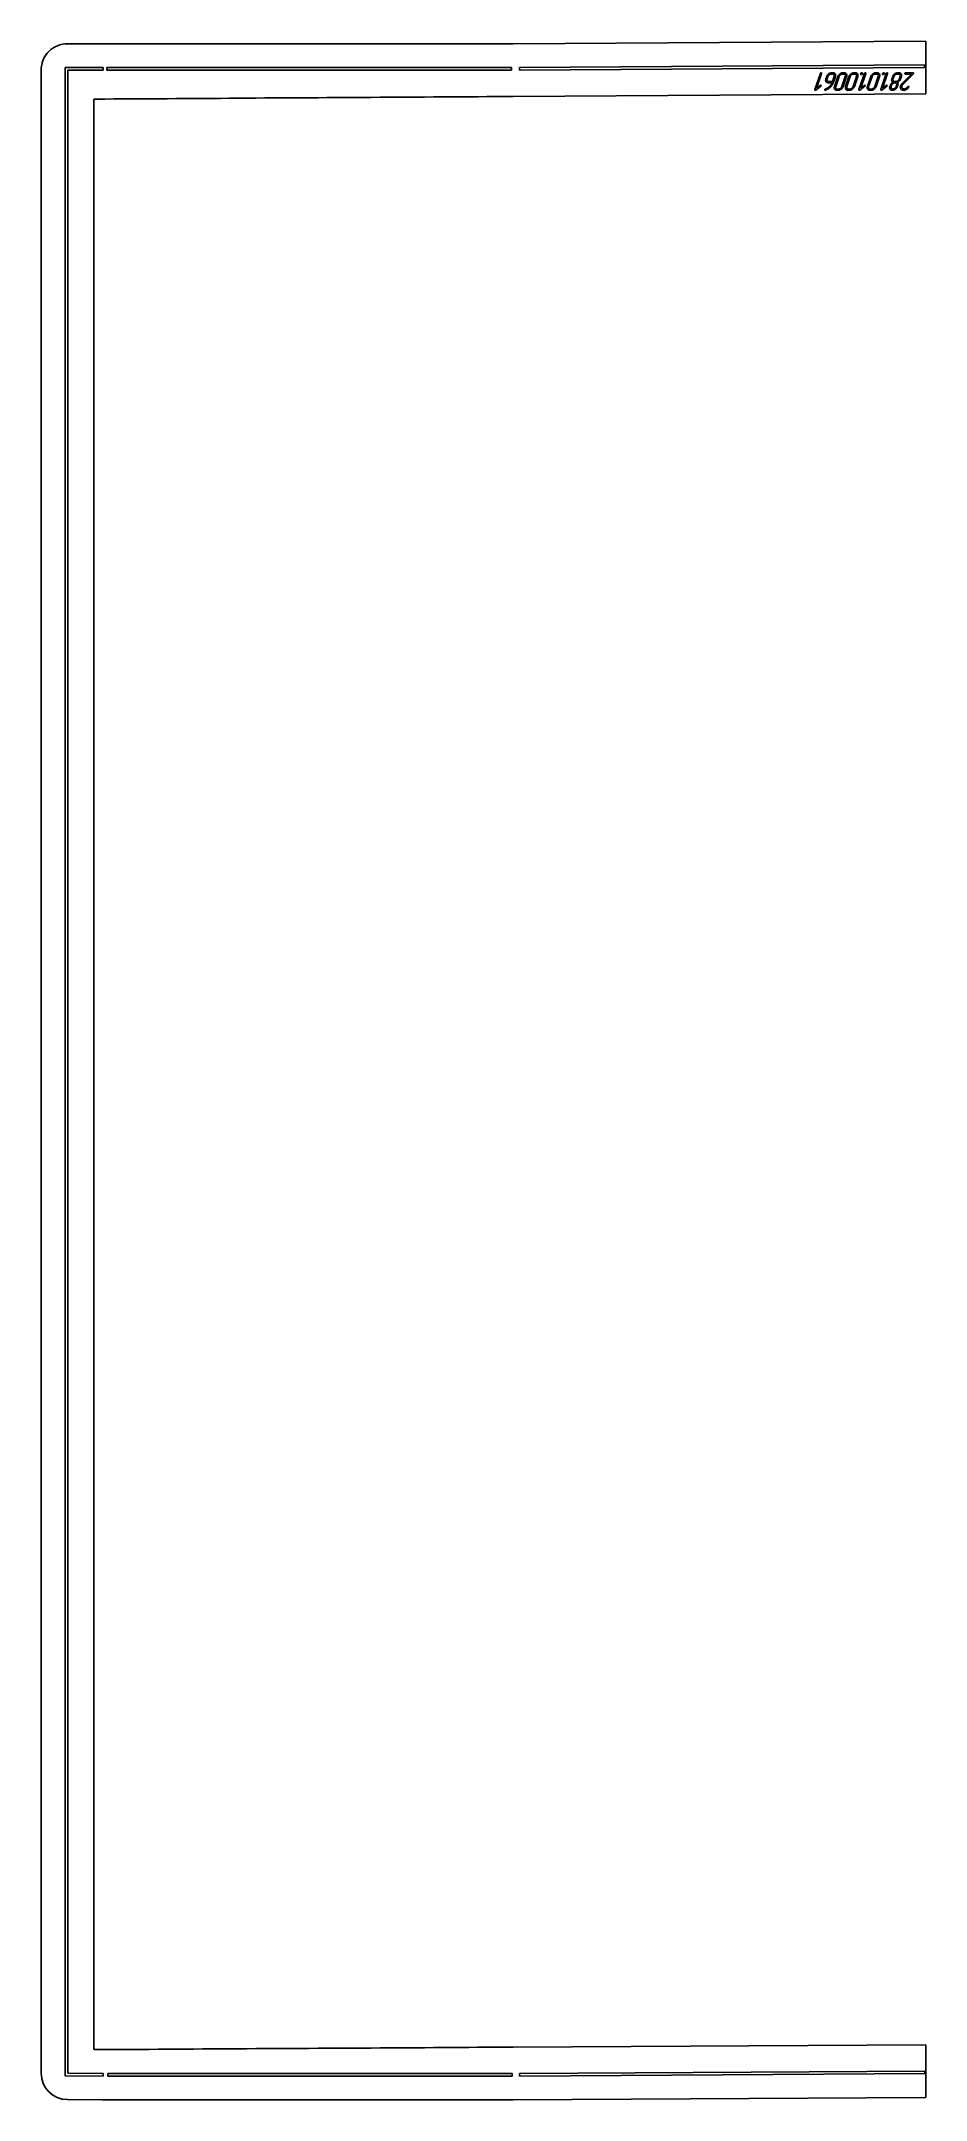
# Model space of a CAD drawing. Header units: millimetres. Extents: x 55 to 1062, y 51 to 2396.
import ezdxf

# ---------------------------------------------------------------- set-up
doc = ezdxf.new("R2010")
doc.units = ezdxf.units.MM
doc.linetypes.add('K5LT_BASIC', pattern=[0])
doc.layers.add('Engraving', color=7, linetype='Continuous')

msp = doc.modelspace()

# ---------------------------------------------------------------- linework, layer by layer
at = {"color": 143, "linetype": 'K5LT_BASIC', "lineweight": 25, "true_color": 0x33acca}
for p, q in [((127.2, 2392.7), (84.8, 2392.9)), ((127.2, 2392.7), (541.7, 2392.8)), ((127.2, 2392.7), (127.2, 2392.7)), ((551.8, 2392.8), (541.7, 2392.8)), ((561.9, 2392.8), (551.8, 2392.8)), ((572, 2392.8), (561.9, 2392.8)), ((582.1, 2392.8), (572, 2392.8)), ((572, 2392.8), (572, 2392.8)), ((592.2, 2392.8), (582.1, 2392.8)), ((582.1, 2392.8), (582.1, 2392.8)), ((1061.9, 2395.8), (592.2, 2392.8)), ((1061.9, 2365.8), (1061.9, 2395.8)), ((54.6, 81.1), (54.6, 2362.9)), ((1061.9, 2335.8), (1061.9, 2365.8)), ((114.6, 2329.8), (127.2, 2329.9)), ((114.6, 108.1), (114.6, 2329.8)), ((127.2, 2329.9), (137.3, 2330)), ((127.2, 2329.9), (127.2, 2329.9)), ((137.3, 2330), (137.3, 2330)), ((137.3, 2330), (147.4, 2330)), ((147.4, 2330), (157.5, 2330.1)), ((147.4, 2330), (147.4, 2330)), ((157.5, 2330.1), (167.6, 2330.2)), ((157.5, 2330.1), (157.5, 2330.1)), ((167.6, 2330.2), (167.6, 2330.2)), ((167.6, 2330.2), (177.7, 2330.2)), ((177.7, 2330.2), (187.8, 2330.3)), ((177.7, 2330.2), (177.7, 2330.2)), ((187.8, 2330.3), (197.9, 2330.3)), ((187.8, 2330.3), (187.8, 2330.3)), ((197.9, 2330.3), (208, 2330.4)), ((197.9, 2330.3), (197.9, 2330.3)), ((208, 2330.4), (218.1, 2330.5)), ((208, 2330.4), (208, 2330.4)), ((218.2, 2330.5), (218.1, 2330.5)), ((218.2, 2330.5), (228.2, 2330.5)), ((228.3, 2330.5), (228.2, 2330.5)), ((228.3, 2330.5), (238.4, 2330.6)), ((238.4, 2330.6), (248.5, 2330.7)), ((238.4, 2330.6), (238.4, 2330.6)), ((248.5, 2330.7), (258.6, 2330.7)), ((248.5, 2330.7), (248.5, 2330.7)), ((258.6, 2330.7), (268.7, 2330.8)), ((258.6, 2330.7), (258.6, 2330.7)), ((268.7, 2330.8), (278.8, 2330.9)), ((268.7, 2330.8), (268.7, 2330.8)), ((278.8, 2330.9), (278.8, 2330.9)), ((278.8, 2330.9), (288.9, 2330.9)), ((288.9, 2330.9), (299, 2331)), ((288.9, 2330.9), (288.9, 2330.9)), ((299, 2331), (309.1, 2331.1)), ((299, 2331), (299, 2331)), ((309.1, 2331.1), (319.2, 2331.1)), ((309.1, 2331.1), (309.1, 2331.1)), ((319.3, 2331.1), (319.2, 2331.1)), ((319.3, 2331.1), (329.3, 2331.2)), ((329.4, 2331.2), (329.3, 2331.2)), ((329.4, 2331.2), (339.5, 2331.2)), ((339.5, 2331.2), (349.6, 2331.3)), ((339.5, 2331.2), (339.5, 2331.2)), ((349.6, 2331.3), (359.7, 2331.4)), ((349.6, 2331.3), (349.6, 2331.3)), ((359.7, 2331.4), (369.8, 2331.4)), ((359.7, 2331.4), (359.7, 2331.4)), ((369.8, 2331.4), (379.9, 2331.5)), ((369.8, 2331.4), (369.8, 2331.4)), ((379.9, 2331.5), (390, 2331.6)), ((379.9, 2331.5), (379.9, 2331.5)), ((390, 2331.6), (390, 2331.6)), ((390, 2331.6), (400.1, 2331.6)), ((400.1, 2331.6), (410.2, 2331.7)), ((400.1, 2331.6), (400.1, 2331.6)), ((410.2, 2331.7), (420.3, 2331.8)), ((410.2, 2331.7), (410.2, 2331.7)), ((420.4, 2331.8), (420.3, 2331.8)), ((420.4, 2331.8), (430.4, 2331.8)), ((430.5, 2331.8), (430.4, 2331.8)), ((430.5, 2331.8), (440.6, 2331.9)), ((440.6, 2331.9), (450.7, 2331.9)), ((440.6, 2331.9), (440.6, 2331.9)), ((450.7, 2331.9), (460.8, 2332)), ((450.7, 2331.9), (450.7, 2331.9)), ((460.8, 2332), (470.9, 2332.1)), ((460.8, 2332), (460.8, 2332)), ((470.9, 2332.1), (470.9, 2332.1)), ((470.9, 2332.1), (481, 2332.1)), ((481, 2332.1), (491.1, 2332.2)), ((481, 2332.1), (481, 2332.1)), ((491.1, 2332.2), (501.2, 2332.3)), ((491.1, 2332.2), (491.1, 2332.2)), ((501.2, 2332.3), (501.2, 2332.3)), ((501.2, 2332.3), (511.3, 2332.3)), ((511.3, 2332.3), (521.4, 2332.4)), ((511.3, 2332.3), (511.3, 2332.3)), ((521.5, 2332.4), (521.4, 2332.4)), ((521.5, 2332.4), (531.5, 2332.5)), ((531.6, 2332.5), (531.5, 2332.5)), ((531.6, 2332.5), (541.7, 2332.5)), ((541.7, 2332.5), (551.8, 2332.6)), ((541.7, 2332.5), (541.7, 2332.5)), ((551.8, 2332.6), (561.9, 2332.7)), ((551.8, 2332.6), (551.8, 2332.6)), ((561.9, 2332.7), (561.9, 2332.7)), ((561.9, 2332.7), (572, 2332.7)), ((572, 2332.7), (582.1, 2332.8)), ((572, 2332.7), (572, 2332.7)), ((582.1, 2332.8), (582.1, 2332.8)), ((582.1, 2332.8), (592.2, 2332.8)), ((592.2, 2332.8), (1061.9, 2335.8)), ((592.2, 2332.8), (592.2, 2332.8)), ((127.2, 108.1), (114.6, 108.1)), ((137.3, 108.2), (127.2, 108.1)), ((127.2, 108.1), (127.2, 108.1)), ((147.4, 108.2), (137.3, 108.2)), ((137.3, 108.2), (137.3, 108.2)), ((157.5, 108.3), (147.4, 108.2)), ((147.4, 108.2), (147.4, 108.2)), ((167.6, 108.4), (157.5, 108.3)), ((157.5, 108.3), (157.5, 108.3)), ((167.6, 108.4), (167.6, 108.4)), ((177.7, 108.4), (167.6, 108.4)), ((187.8, 108.5), (177.7, 108.4)), ((177.7, 108.4), (177.7, 108.4)), ((197.9, 108.6), (187.8, 108.5)), ((187.8, 108.5), (187.8, 108.5)), ((197.9, 108.6), (197.9, 108.6)), ((208, 108.6), (197.9, 108.6)), ((218.1, 108.7), (208, 108.6)), ((208, 108.6), (208, 108.6)), ((218.1, 108.7), (218.2, 108.7)), ((228.2, 108.7), (218.2, 108.7)), ((228.2, 108.7), (228.3, 108.7)), ((238.4, 108.8), (228.3, 108.7)), ((248.5, 108.9), (238.4, 108.8)), ((238.4, 108.8), (238.4, 108.8)), ((248.5, 108.9), (248.5, 108.9)), ((258.6, 108.9), (248.5, 108.9)), ((268.7, 109), (258.6, 108.9)), ((258.6, 108.9), (258.6, 108.9)), ((268.7, 109), (268.7, 109)), ((278.8, 109), (268.7, 109)), ((288.9, 109.1), (278.8, 109)), ((278.8, 109), (278.8, 109)), ((299, 109.2), (288.9, 109.1)), ((288.9, 109.1), (288.9, 109.1)), ((309.1, 109.2), (299, 109.2)), ((299, 109.2), (299, 109.2)), ((319.2, 109.3), (309.1, 109.2)), ((309.1, 109.2), (309.1, 109.2)), ((319.2, 109.3), (319.3, 109.3)), ((329.3, 109.3), (319.3, 109.3)), ((329.3, 109.3), (329.4, 109.3)), ((339.5, 109.4), (329.4, 109.3)), ((349.6, 109.5), (339.5, 109.4)), ((339.5, 109.4), (339.5, 109.4)), ((359.7, 109.5), (349.6, 109.5)), ((349.6, 109.5), (349.6, 109.5)), ((369.8, 109.6), (359.7, 109.5)), ((359.7, 109.5), (359.7, 109.5)), ((369.8, 109.6), (369.8, 109.6)), ((379.9, 109.6), (369.8, 109.6)), ((390, 109.7), (379.9, 109.6)), ((379.9, 109.6), (379.9, 109.6)), ((400.1, 109.8), (390, 109.7)), ((390, 109.7), (390, 109.7)), ((400.1, 109.8), (400.1, 109.8)), ((410.2, 109.8), (400.1, 109.8)), ((420.3, 109.9), (410.2, 109.8)), ((410.2, 109.8), (410.2, 109.8)), ((420.3, 109.9), (420.4, 109.9)), ((430.4, 109.9), (420.4, 109.9)), ((430.4, 109.9), (430.5, 109.9)), ((440.6, 110), (430.5, 109.9)), ((450.7, 110.1), (440.6, 110)), ((440.6, 110), (440.6, 110)), ((460.8, 110.1), (450.7, 110.1)), ((450.7, 110.1), (450.7, 110.1)), ((470.9, 110.2), (460.8, 110.1)), ((460.8, 110.1), (460.8, 110.1)), ((481, 110.3), (470.9, 110.2)), ((470.9, 110.2), (470.9, 110.2)), ((491.1, 110.3), (481, 110.3)), ((481, 110.3), (481, 110.3)), ((501.2, 110.4), (491.1, 110.3)), ((491.1, 110.3), (491.1, 110.3)), ((501.2, 110.4), (501.2, 110.4)), ((511.3, 110.4), (501.2, 110.4)), ((521.4, 110.5), (511.3, 110.4)), ((511.3, 110.4), (511.3, 110.4)), ((521.4, 110.5), (521.5, 110.5)), ((531.5, 110.6), (521.5, 110.5)), ((531.5, 110.6), (531.6, 110.6)), ((541.7, 110.6), (531.6, 110.6)), ((551.8, 110.7), (541.7, 110.6)), ((541.7, 110.6), (541.7, 110.6)), ((561.9, 110.7), (551.8, 110.7)), ((551.8, 110.7), (551.8, 110.7)), ((572, 110.8), (561.9, 110.7)), ((561.9, 110.7), (561.9, 110.7)), ((582.1, 110.9), (572, 110.8)), ((572, 110.8), (572, 110.8)), ((592.2, 110.9), (582.1, 110.9)), ((582.1, 110.9), (582.1, 110.9)), ((1061.9, 113.7), (592.2, 110.9)), ((592.2, 110.9), (592.2, 110.9)), ((1061.9, 83.7), (1061.9, 113.7)), ((1061.9, 53.7), (1061.9, 83.7)), ((84.4, 51.1), (124, 50.9)), ((124, 50.9), (124.8, 50.9)), ((124.8, 50.9), (127.2, 50.9)), ((127.2, 50.9), (137.3, 50.9)), ((127.2, 50.9), (127.2, 50.9)), ((137.3, 50.9), (137.3, 50.9)), ((137.3, 50.9), (147.4, 50.9)), ((147.4, 50.9), (157.5, 50.9)), ((147.4, 50.9), (147.4, 50.9)), ((157.5, 50.9), (167.6, 50.9)), ((157.5, 50.9), (157.5, 50.9)), ((167.6, 50.9), (177.7, 50.9)), ((167.6, 50.9), (167.6, 50.9)), ((177.7, 50.9), (187.8, 50.9)), ((177.7, 50.9), (177.7, 50.9)), ((187.8, 50.9), (197.9, 50.9)), ((187.8, 50.9), (187.8, 50.9)), ((197.9, 50.9), (208, 50.9)), ((197.9, 50.9), (197.9, 50.9)), ((208, 50.9), (218.1, 50.9)), ((208, 50.9), (208, 50.9)), ((218.1, 50.9), (218.2, 50.9)), ((218.2, 50.9), (228.2, 50.9)), ((228.2, 50.9), (228.3, 50.9)), ((228.3, 50.9), (238.4, 50.9)), ((238.4, 50.9), (248.5, 50.9)), ((238.4, 50.9), (238.4, 50.9)), ((248.5, 50.9), (248.5, 50.9)), ((248.5, 50.9), (258.6, 50.9)), ((258.6, 50.9), (268.7, 50.9)), ((258.6, 50.9), (258.6, 50.9)), ((268.7, 50.9), (268.7, 50.9)), ((268.7, 50.9), (278.8, 50.9)), ((278.8, 50.9), (278.8, 50.9)), ((278.8, 50.9), (288.9, 50.9)), ((288.9, 50.9), (288.9, 50.9)), ((288.9, 50.9), (299, 50.9)), ((299, 50.9), (299, 50.9)), ((299, 50.9), (309.1, 50.9)), ((309.1, 50.9), (309.1, 50.9)), ((309.1, 50.9), (319.2, 50.9)), ((319.2, 50.9), (319.3, 50.9)), ((319.3, 50.9), (329.3, 50.9)), ((329.3, 50.9), (329.4, 50.9)), ((329.4, 50.9), (339.5, 50.9)), ((339.5, 50.9), (339.5, 50.9)), ((339.5, 50.9), (349.6, 50.9)), ((349.6, 50.9), (359.7, 50.9)), ((349.6, 50.9), (349.6, 50.9)), ((359.7, 50.9), (359.7, 50.9)), ((359.7, 50.9), (369.8, 50.9)), ((369.8, 50.9), (369.8, 50.9)), ((369.8, 50.9), (379.9, 50.9)), ((379.9, 50.9), (390, 50.9)), ((379.9, 50.9), (379.9, 50.9)), ((390, 50.9), (390, 50.9)), ((390, 50.9), (400.1, 50.9)), ((400.1, 50.9), (400.1, 50.9)), ((400.1, 50.9), (410.2, 50.9)), ((410.2, 50.9), (420.3, 50.9)), ((410.2, 50.9), (410.2, 50.9)), ((420.3, 50.9), (420.4, 50.9)), ((420.4, 50.9), (430.4, 50.9)), ((430.4, 50.9), (430.5, 50.9)), ((430.5, 50.9), (440.6, 50.9)), ((440.6, 50.9), (440.6, 50.9)), ((440.6, 50.9), (450.7, 50.9)), ((450.7, 50.9), (460.8, 50.9)), ((450.7, 50.9), (450.7, 50.9)), ((460.8, 50.9), (460.8, 50.9)), ((460.8, 50.9), (470.9, 50.9)), ((470.9, 50.9), (481, 50.9)), ((470.9, 50.9), (470.9, 50.9)), ((481, 50.9), (491.1, 50.9)), ((481, 50.9), (481, 50.9)), ((491.1, 50.9), (491.1, 50.9)), ((491.1, 50.9), (501.2, 50.9)), ((501.2, 50.9), (511.3, 50.9)), ((501.2, 50.9), (501.2, 50.9)), ((511.3, 50.9), (511.3, 50.9)), ((511.3, 50.9), (521.4, 50.9)), ((521.4, 50.9), (521.5, 50.9)), ((521.5, 50.9), (531.5, 50.9)), ((531.5, 50.9), (531.6, 50.9)), ((531.6, 50.9), (541.7, 50.9)), ((541.7, 50.9), (541.7, 50.9)), ((541.7, 50.9), (551.8, 50.9)), ((551.8, 50.9), (561.9, 50.9)), ((551.8, 50.9), (551.8, 50.9)), ((561.9, 50.9), (561.9, 50.9)), ((561.9, 50.9), (572, 50.9)), ((572, 50.9), (582.1, 50.9)), ((572, 50.9), (572, 50.9)), ((582.1, 50.9), (582.1, 50.9)), ((582.1, 50.9), (592.2, 50.9)), ((592.2, 50.9), (1061.9, 53.7)), ((592.2, 50.9), (592.2, 50.9)), ((592.2, 50.9), (592.2, 50.9))]:
    msp.add_line(p, q, dxfattribs=at)
for centre, major_axis, start_param, end_param in [((84.6, 2362.9), (0, 30), 6.277644, 7.853982), ((84.6, 81.1), (0, -30), 4.712389, 6.277317)]:
    msp.add_ellipse(centre, major_axis=major_axis, ratio=0.999999, start_param=start_param, end_param=end_param, dxfattribs=at)
at = {"layer": 'Engraving', "color": 143, "linetype": 'K5LT_BASIC', "lineweight": 25, "true_color": 0x33acca}
for p, q in [((599.2, 2365.9), (1060.4, 2368.8)), ((1060.4, 2368.8), (1060.4, 2365.8)), ((82, 2365.9), (125.2, 2365.7)), ((82, 78.2), (82, 2365.9)), ((85, 2362.9), (85, 81.1)), ((125.2, 2362.7), (85, 2362.9)), ((125.2, 2365.7), (125.2, 2362.7)), ((129.2, 2365.7), (137.3, 2365.7)), ((129.2, 2362.7), (129.2, 2365.7)), ((129.2, 2362.7), (137.3, 2362.7)), ((137.3, 2365.7), (137.3, 2365.7)), ((137.3, 2365.7), (147.4, 2365.7)), ((147.4, 2362.7), (137.3, 2362.7)), ((137.3, 2362.7), (137.3, 2362.7)), ((147.4, 2365.7), (147.4, 2365.7)), ((147.4, 2365.7), (157.5, 2365.7)), ((157.5, 2362.7), (147.4, 2362.7)), ((147.4, 2362.7), (147.4, 2362.7)), ((157.5, 2365.7), (157.5, 2365.7)), ((157.5, 2365.7), (167.6, 2365.7)), ((167.6, 2362.7), (157.5, 2362.7)), ((157.5, 2362.7), (157.5, 2362.7)), ((167.6, 2365.7), (167.6, 2365.7)), ((167.6, 2365.7), (177.7, 2365.7)), ((177.7, 2362.7), (167.6, 2362.7)), ((167.6, 2362.7), (167.6, 2362.7)), ((177.7, 2365.7), (177.7, 2365.7)), ((177.7, 2365.7), (187.8, 2365.7)), ((177.7, 2362.7), (177.7, 2362.7)), ((187.8, 2362.7), (177.7, 2362.7)), ((187.8, 2365.7), (197.9, 2365.7)), ((187.8, 2365.7), (187.8, 2365.7)), ((197.9, 2362.7), (187.8, 2362.7)), ((187.8, 2362.7), (187.8, 2362.7)), ((197.9, 2365.7), (208, 2365.7)), ((197.9, 2365.7), (197.9, 2365.7)), ((208, 2362.7), (197.9, 2362.7)), ((197.9, 2362.7), (197.9, 2362.7)), ((208, 2365.7), (218.1, 2365.7)), ((208, 2365.7), (208, 2365.7)), ((218.1, 2362.7), (208, 2362.7)), ((208, 2362.7), (208, 2362.7)), ((218.2, 2365.7), (218.1, 2365.7)), ((218.1, 2362.7), (218.2, 2362.7)), ((218.2, 2365.7), (228.2, 2365.7)), ((228.2, 2362.7), (218.2, 2362.7)), ((228.3, 2365.7), (228.2, 2365.7)), ((228.2, 2362.7), (228.3, 2362.7)), ((228.3, 2365.7), (238.4, 2365.7)), ((238.4, 2362.7), (228.3, 2362.7)), ((238.4, 2365.7), (238.4, 2365.7)), ((238.4, 2365.7), (248.5, 2365.7)), ((238.4, 2362.7), (238.4, 2362.7)), ((248.5, 2362.7), (238.4, 2362.7)), ((248.5, 2365.7), (248.5, 2365.7)), ((248.5, 2365.7), (258.6, 2365.7)), ((248.5, 2362.7), (248.5, 2362.7)), ((258.6, 2362.7), (248.5, 2362.7)), ((258.6, 2365.7), (268.7, 2365.7)), ((258.6, 2365.7), (258.6, 2365.7)), ((268.7, 2362.7), (258.6, 2362.7)), ((258.6, 2362.7), (258.6, 2362.7)), ((268.7, 2365.7), (278.8, 2365.7)), ((268.7, 2365.7), (268.7, 2365.7)), ((268.7, 2362.7), (268.7, 2362.7)), ((278.8, 2362.7), (268.7, 2362.7)), ((278.8, 2365.7), (278.8, 2365.7)), ((278.8, 2365.7), (288.9, 2365.7)), ((278.8, 2362.7), (278.8, 2362.7)), ((288.9, 2362.7), (278.8, 2362.7)), ((288.9, 2365.7), (299, 2365.7)), ((288.9, 2365.7), (288.9, 2365.7)), ((299, 2362.7), (288.9, 2362.7)), ((288.9, 2362.7), (288.9, 2362.7)), ((299, 2365.7), (309.1, 2365.7)), ((299, 2365.7), (299, 2365.7)), ((309.1, 2362.7), (299, 2362.7)), ((299, 2362.7), (299, 2362.7)), ((309.1, 2365.7), (309.1, 2365.7)), ((309.1, 2365.7), (319.2, 2365.7)), ((319.2, 2362.7), (309.1, 2362.7)), ((309.1, 2362.7), (309.1, 2362.7)), ((319.3, 2365.7), (319.2, 2365.7)), ((319.2, 2362.7), (319.3, 2362.7)), ((319.3, 2365.7), (329.3, 2365.7)), ((329.3, 2362.7), (319.3, 2362.7)), ((329.4, 2365.7), (329.3, 2365.7)), ((329.4, 2362.7), (329.3, 2362.7)), ((329.4, 2365.7), (339.5, 2365.7)), ((339.5, 2362.7), (329.4, 2362.7)), ((339.5, 2365.7), (349.6, 2365.7)), ((339.5, 2365.7), (339.5, 2365.7)), ((349.6, 2362.7), (339.5, 2362.7)), ((339.5, 2362.7), (339.5, 2362.7)), ((349.6, 2365.7), (359.7, 2365.8)), ((349.6, 2365.7), (349.6, 2365.7)), ((359.7, 2362.8), (349.6, 2362.7)), ((359.7, 2365.8), (359.7, 2365.8)), ((359.7, 2365.8), (369.8, 2365.8)), ((369.8, 2362.8), (359.7, 2362.8)), ((359.7, 2362.8), (359.7, 2362.8)), ((369.8, 2365.8), (369.8, 2365.8)), ((369.8, 2365.8), (379.9, 2365.8)), ((379.9, 2362.8), (369.8, 2362.8)), ((369.8, 2362.8), (369.8, 2362.8)), ((379.9, 2365.8), (379.9, 2365.8)), ((379.9, 2365.8), (390, 2365.8)), ((390, 2362.8), (379.9, 2362.8)), ((379.9, 2362.8), (379.9, 2362.8)), ((390, 2365.8), (390, 2365.8)), ((390, 2365.8), (400.1, 2365.8)), ((400.1, 2362.8), (390, 2362.8)), ((390, 2362.8), (390, 2362.8)), ((400.1, 2365.8), (410.2, 2365.8)), ((400.1, 2365.8), (400.1, 2365.8)), ((410.2, 2362.8), (400.1, 2362.8)), ((400.1, 2362.8), (400.1, 2362.8)), ((410.2, 2365.8), (410.2, 2365.8)), ((410.2, 2365.8), (420.3, 2365.8)), ((420.3, 2362.8), (410.2, 2362.8)), ((410.2, 2362.8), (410.2, 2362.8)), ((420.4, 2365.8), (420.3, 2365.8)), ((420.3, 2362.8), (420.4, 2362.8)), ((420.4, 2365.8), (430.4, 2365.8)), ((430.4, 2362.8), (420.4, 2362.8)), ((430.5, 2365.8), (430.4, 2365.8)), ((440.6, 2362.8), (430.4, 2362.8)), ((430.5, 2365.8), (440.6, 2365.8)), ((440.6, 2365.8), (440.6, 2365.8)), ((440.6, 2365.8), (450.7, 2365.8)), ((440.6, 2362.8), (450.7, 2362.8)), ((450.7, 2365.8), (450.7, 2365.8)), ((450.7, 2365.8), (460.8, 2365.8)), ((460.8, 2362.8), (450.7, 2362.8)), ((460.8, 2365.8), (470.9, 2365.8)), ((460.8, 2365.8), (460.8, 2365.8)), ((470.9, 2362.8), (460.8, 2362.8)), ((460.8, 2362.8), (460.8, 2362.8)), ((470.9, 2365.8), (481, 2365.8)), ((470.9, 2365.8), (470.9, 2365.8)), ((481, 2362.8), (470.9, 2362.8)), ((470.9, 2362.8), (470.9, 2362.8)), ((481, 2365.8), (491.1, 2365.8)), ((481, 2365.8), (481, 2365.8)), ((491.1, 2362.8), (481, 2362.8)), ((481, 2362.8), (481, 2362.8)), ((491.1, 2365.8), (501.2, 2365.8)), ((491.1, 2365.8), (491.1, 2365.8)), ((501.2, 2362.8), (491.1, 2362.8)), ((501.2, 2365.8), (501.2, 2365.8)), ((501.2, 2365.8), (511.3, 2365.8)), ((511.3, 2362.8), (501.2, 2362.8)), ((501.2, 2362.8), (501.2, 2362.8)), ((511.3, 2365.8), (511.3, 2365.8)), ((511.3, 2365.8), (521.4, 2365.8)), ((521.5, 2362.8), (511.3, 2362.8)), ((511.3, 2362.8), (511.3, 2362.8)), ((521.5, 2365.8), (521.4, 2365.8)), ((521.5, 2365.8), (531.5, 2365.8)), ((531.5, 2362.8), (521.5, 2362.8)), ((531.6, 2365.8), (531.5, 2365.8)), ((531.5, 2362.8), (541.7, 2362.8)), ((531.6, 2365.8), (541.7, 2365.8)), ((541.7, 2365.8), (551.8, 2365.8)), ((541.7, 2365.8), (541.7, 2365.8)), ((551.8, 2362.8), (541.7, 2362.8)), ((541.7, 2362.8), (541.7, 2362.8)), ((551.8, 2365.8), (551.8, 2365.8)), ((551.8, 2365.8), (561.9, 2365.8)), ((561.9, 2362.8), (551.8, 2362.8)), ((551.8, 2362.8), (551.8, 2362.8)), ((561.9, 2365.8), (561.9, 2365.8)), ((561.9, 2365.8), (572, 2365.8)), ((572, 2362.8), (561.9, 2362.8)), ((561.9, 2362.8), (561.9, 2362.8)), ((572, 2365.8), (582.1, 2365.8)), ((572, 2365.8), (572, 2365.8)), ((582.1, 2362.8), (572, 2362.8)), ((572, 2362.8), (572, 2362.8)), ((582.1, 2365.8), (582.1, 2365.8)), ((590.2, 2365.8), (582.1, 2365.8)), ((590.2, 2362.8), (582.1, 2362.8)), ((582.1, 2362.8), (582.1, 2362.8)), ((590.2, 2365.8), (590.2, 2362.8)), ((590.2, 2362.8), (590.2, 2362.8)), ((599.2, 2362.9), (599.2, 2365.9)), ((1060.4, 2365.8), (599.2, 2362.9)), ((935.5, 2340.6), (941.8, 2359.1)), ((943.2, 2359.1), (937.5, 2342.3)), ((937.5, 2342.3), (941.6, 2345.4)), ((948.1, 2352.7), (949, 2355.5)), ((949.5, 2352.7), (950.4, 2355.5)), ((955.1, 2348.4), (950.9, 2348.4)), ((955.6, 2349.9), (951.4, 2349.9)), ((954.3, 2358.4), (955.7, 2358.4)), ((954.7, 2359.8), (956.2, 2359.8)), ((957.5, 2355.5), (955.6, 2349.9)), ((959, 2355.5), (956.8, 2349.2)), ((957.8, 2344.2), (961.7, 2355.5)), ((959.3, 2344.2), (963.1, 2355.5)), ((970.2, 2355.5), (966.4, 2344.2)), ((967, 2358.4), (968.4, 2358.4)), ((967.4, 2359.8), (968.9, 2359.8)), ((971.7, 2355.5), (967.8, 2344.2)), ((970.5, 2344.2), (974.4, 2355.5)), ((972, 2344.2), (975.8, 2355.5)), ((982.9, 2355.5), (979.1, 2344.2)), ((979.7, 2358.4), (981.1, 2358.4)), ((980.1, 2359.8), (981.6, 2359.8)), ((984.4, 2355.5), (980.5, 2344.2)), ((985.8, 2340.6), (992.1, 2359.1)), ((993.5, 2359.1), (987.8, 2342.3)), ((987.8, 2342.3), (991.9, 2345.4)), ((995.4, 2344.2), (999.3, 2355.5)), ((996.8, 2344.2), (1000.7, 2355.5)), ((1007.8, 2355.5), (1004, 2344.2)), ((1004.5, 2358.4), (1005.9, 2358.4)), ((1005, 2359.8), (1006.4, 2359.8)), ((1009.2, 2355.5), (1005.4, 2344.2)), ((1010.7, 2340.6), (1016.9, 2359.1)), ((1018.4, 2359.1), (1012.7, 2342.3)), ((1012.7, 2342.3), (1016.7, 2345.4)), ((1021, 2344.2), (1021.5, 2345.6)), ((1022.4, 2344.2), (1022.9, 2345.6)), ((1023.2, 2352.7), (1024.2, 2355.5)), ((1024.6, 2352.7), (1025.6, 2355.5)), ((1027.9, 2349.9), (1026.5, 2349.9)), ((1028.6, 2345.6), (1028.1, 2344.2)), ((1029.4, 2358.4), (1030.8, 2358.4)), ((1030, 2345.6), (1029.5, 2344.1)), ((1029.9, 2359.8), (1031.3, 2359.8)), ((1032.7, 2355.5), (1031.7, 2352.7)), ((1034.1, 2355.5), (1033.1, 2352.7)), ((1035, 2347.7), (1045.7, 2358.4)), ((1035.5, 2346.3), (1035.1, 2345.8)), ((1036, 2346.9), (1035.5, 2346.3)), ((1047.8, 2358.7), (1036, 2346.9)), ((1045.7, 2358.4), (1038.6, 2358.4)), ((1039.1, 2359.8), (1047.6, 2359.8)), ((942.3, 2344.4), (936.6, 2340.1)), ((947.5, 2340), (947.2, 2339.9)), ((947.5, 2341.3), (947.8, 2341.4)), ((947.8, 2341.4), (948.1, 2341.5)), ((948.1, 2341.5), (948.9, 2341.8)), ((962.1, 2339.9), (960.7, 2339.9)), ((962.6, 2341.3), (961.2, 2341.3)), ((974.8, 2339.9), (973.4, 2339.9)), ((975.3, 2341.3), (973.9, 2341.3)), ((992.5, 2344.4), (986.8, 2340.1)), ((999.7, 2339.9), (998.2, 2339.9)), ((1000.1, 2341.3), (998.7, 2341.3)), ((1017.4, 2344.4), (1011.7, 2340.1)), ((1020.7, 2342.5), (1020.8, 2343.3)), ((1020.8, 2343.3), (1020.9, 2343.7)), ((1020.9, 2343.7), (1021, 2344.2)), ((1024.3, 2339.9), (1023.8, 2339.9)), ((1024.8, 2340), (1024.3, 2339.9)), ((1025.6, 2340.2), (1024.8, 2340)), ((1042.5, 2343.5), (1042.4, 2343.3)), ((125.1, 77.9), (82, 78.2)), ((85, 81.1), (125.2, 80.9)), ((125.2, 80.9), (125.1, 77.9)), ((130.3, 80.9), (137.3, 80.9)), ((130.3, 77.9), (130.3, 80.9)), ((130.3, 77.9), (137.3, 77.9)), ((137.3, 80.9), (137.3, 80.9)), ((137.3, 80.9), (147.4, 80.9)), ((147.4, 77.9), (137.3, 77.9)), ((137.3, 77.9), (137.3, 77.9)), ((147.4, 80.9), (157.5, 80.9)), ((147.4, 80.9), (147.4, 80.9)), ((157.5, 77.9), (147.4, 77.9)), ((147.4, 77.9), (147.4, 77.9)), ((157.5, 80.9), (167.6, 80.9)), ((157.5, 80.9), (157.5, 80.9)), ((167.6, 77.9), (157.5, 77.9)), ((157.5, 77.9), (157.5, 77.9)), ((167.6, 80.9), (177.7, 80.9)), ((167.6, 80.9), (167.6, 80.9)), ((177.7, 77.9), (167.6, 77.9)), ((167.6, 77.9), (167.6, 77.9)), ((177.7, 80.9), (187.8, 80.9)), ((177.7, 80.9), (177.7, 80.9)), ((177.7, 77.9), (177.7, 77.9)), ((187.8, 77.9), (177.7, 77.9)), ((187.8, 80.9), (187.8, 80.9)), ((187.8, 80.9), (197.9, 80.9)), ((197.9, 77.9), (187.8, 77.9)), ((187.8, 77.9), (187.8, 77.9)), ((197.9, 80.9), (197.9, 80.9)), ((197.9, 80.9), (208, 80.9)), ((208, 77.9), (197.9, 77.9)), ((197.9, 77.9), (197.9, 77.9)), ((208, 80.9), (218.1, 80.9)), ((208, 80.9), (208, 80.9)), ((218.1, 77.9), (208, 77.9)), ((208, 77.9), (208, 77.9)), ((218.2, 80.9), (218.1, 80.9)), ((218.1, 77.9), (218.2, 77.9)), ((218.2, 80.9), (228.2, 80.9)), ((228.2, 77.9), (218.2, 77.9)), ((228.3, 80.9), (228.2, 80.9)), ((228.2, 77.9), (228.3, 77.9)), ((228.3, 80.9), (238.4, 80.9)), ((238.4, 77.9), (228.3, 77.9)), ((238.4, 80.9), (248.5, 80.9)), ((238.4, 80.9), (238.4, 80.9)), ((248.5, 77.9), (238.4, 77.9)), ((238.4, 77.9), (238.4, 77.9)), ((248.5, 80.9), (258.6, 80.9)), ((248.5, 80.9), (248.5, 80.9)), ((258.6, 77.9), (248.5, 77.9)), ((248.5, 77.9), (248.5, 77.9)), ((258.6, 80.9), (268.7, 80.9)), ((258.6, 80.9), (258.6, 80.9)), ((258.6, 77.9), (258.6, 77.9)), ((268.7, 77.9), (258.6, 77.9)), ((268.7, 80.9), (278.8, 80.9)), ((268.7, 80.9), (268.7, 80.9)), ((278.8, 77.9), (268.7, 77.9)), ((268.7, 77.9), (268.7, 77.9)), ((278.8, 80.9), (288.9, 80.9)), ((278.8, 80.9), (278.8, 80.9)), ((278.8, 77.9), (278.8, 77.9)), ((288.9, 77.9), (278.8, 77.9)), ((288.9, 80.9), (299, 80.9)), ((288.9, 80.9), (288.9, 80.9)), ((299, 77.9), (288.9, 77.9)), ((288.9, 77.9), (288.9, 77.9)), ((299, 80.9), (309.1, 80.9)), ((299, 80.9), (299, 80.9)), ((299, 77.9), (299, 77.9)), ((309.1, 77.9), (299, 77.9)), ((309.1, 80.9), (319.2, 80.9)), ((309.1, 80.9), (309.1, 80.9)), ((309.1, 77.9), (309.1, 77.9)), ((319.2, 77.9), (309.1, 77.9)), ((319.3, 80.9), (319.2, 80.9)), ((319.2, 77.9), (319.3, 77.9)), ((319.3, 80.9), (329.3, 80.9)), ((329.3, 77.9), (319.3, 77.9)), ((329.4, 80.9), (329.3, 80.9)), ((329.3, 77.9), (329.4, 77.9)), ((329.4, 80.9), (339.5, 80.9)), ((339.5, 77.9), (329.4, 77.9)), ((339.5, 80.9), (349.6, 80.9)), ((339.5, 80.9), (339.5, 80.9)), ((349.6, 77.9), (339.5, 77.9)), ((339.5, 77.9), (339.5, 77.9)), ((349.6, 80.9), (359.7, 80.9)), ((349.6, 80.9), (349.6, 80.9)), ((359.7, 77.9), (349.6, 77.9)), ((349.6, 77.9), (349.6, 77.9)), ((359.7, 80.9), (359.7, 80.9)), ((359.7, 80.9), (369.8, 80.9)), ((369.8, 77.9), (359.7, 77.9)), ((359.7, 77.9), (359.7, 77.9)), ((369.8, 80.9), (369.8, 80.9)), ((369.8, 80.9), (379.9, 80.9)), ((379.9, 77.9), (369.8, 77.9)), ((369.8, 77.9), (369.8, 77.9)), ((379.9, 80.9), (379.9, 80.9)), ((379.9, 80.9), (390, 80.9)), ((390, 77.9), (379.9, 77.9)), ((379.9, 77.9), (379.9, 77.9)), ((390, 80.9), (400.1, 80.9)), ((390, 80.9), (390, 80.9)), ((400.1, 77.9), (390, 77.9)), ((390, 77.9), (390, 77.9)), ((400.1, 80.9), (400.1, 80.9)), ((400.1, 80.9), (410.2, 80.9)), ((400.1, 77.9), (400.1, 77.9)), ((410.2, 77.9), (400.1, 77.9)), ((410.2, 80.9), (420.3, 80.9)), ((410.2, 80.9), (410.2, 80.9)), ((420.3, 77.9), (410.2, 77.9)), ((410.2, 77.9), (410.2, 77.9)), ((420.4, 80.9), (420.3, 80.9)), ((420.3, 77.9), (420.4, 77.9)), ((420.4, 80.9), (430.4, 80.9)), ((430.4, 77.9), (420.4, 77.9)), ((430.5, 80.9), (430.4, 80.9)), ((430.4, 77.9), (430.5, 77.9)), ((430.5, 80.9), (440.6, 80.9)), ((440.6, 77.9), (430.5, 77.9)), ((440.6, 80.9), (450.7, 80.9)), ((440.6, 80.9), (440.6, 80.9)), ((450.7, 77.9), (440.6, 77.9)), ((440.6, 77.9), (440.6, 77.9)), ((450.7, 80.9), (450.7, 80.9)), ((450.7, 80.9), (460.8, 80.9)), ((460.8, 77.9), (450.7, 77.9)), ((450.7, 77.9), (450.7, 77.9)), ((460.8, 80.9), (470.9, 80.9)), ((460.8, 80.9), (460.8, 80.9)), ((460.8, 77.9), (460.8, 77.9)), ((470.9, 77.9), (460.8, 77.9)), ((470.9, 80.9), (470.9, 80.9)), ((470.9, 80.9), (481, 80.9)), ((481, 77.9), (470.9, 77.9)), ((470.9, 77.9), (470.9, 77.9)), ((481, 80.9), (481, 80.9)), ((481, 80.9), (491.1, 80.9)), ((491.1, 77.9), (481, 77.9)), ((481, 77.9), (481, 77.9)), ((491.1, 80.9), (501.2, 80.9)), ((491.1, 80.9), (491.1, 80.9)), ((501.2, 77.9), (491.1, 77.9)), ((491.1, 77.9), (491.1, 77.9)), ((501.2, 80.9), (501.2, 80.9)), ((501.2, 80.9), (511.3, 80.9)), ((511.3, 77.9), (501.2, 77.9)), ((501.2, 77.9), (501.2, 77.9)), ((511.3, 80.9), (521.4, 80.9)), ((511.3, 80.9), (511.3, 80.9)), ((521.4, 77.9), (511.3, 77.9)), ((511.3, 77.9), (511.3, 77.9)), ((521.5, 80.9), (521.4, 80.9)), ((521.4, 77.9), (521.5, 77.9)), ((521.5, 80.9), (531.5, 80.9)), ((531.5, 77.9), (521.5, 77.9)), ((531.6, 80.9), (531.5, 80.9)), ((531.5, 77.9), (531.6, 77.9)), ((531.6, 80.9), (541.7, 80.9)), ((541.7, 77.9), (531.6, 77.9)), ((541.7, 80.9), (551.8, 80.9)), ((541.7, 80.9), (541.7, 80.9)), ((551.8, 77.9), (541.7, 77.9)), ((541.7, 77.9), (541.7, 77.9)), ((551.8, 80.9), (551.8, 80.9)), ((551.8, 80.9), (561.9, 80.9)), ((561.9, 77.9), (551.8, 77.9)), ((551.8, 77.9), (551.8, 77.9)), ((561.9, 80.9), (572, 80.9)), ((561.9, 80.9), (561.9, 80.9)), ((572, 77.9), (561.9, 77.9)), ((572, 80.9), (582.1, 80.9)), ((572, 80.9), (572, 80.9)), ((582.1, 77.9), (572, 77.9)), ((590.9, 80.9), (582.1, 80.9)), ((582.1, 80.9), (582.1, 80.9)), ((590.9, 77.9), (582.1, 77.9)), ((590.9, 80.9), (590.9, 77.9)), ((599.2, 81), (1060.9, 83.7)), ((599.2, 78), (599.2, 81)), ((1060.9, 80.7), (599.2, 78)), ((1060.9, 80.7), (1060.9, 83.7))]:
    msp.add_line(p, q, dxfattribs=at)
for points in [[(942.2, 2345.6), (941.9, 2345.6), (941.6, 2345.4)], [(942.2, 2359.6), (941.9, 2359.4), (941.8, 2359.1)], [(942.7, 2359.8), (942.4, 2359.8), (942.2, 2359.6)], [(942.6, 2345.4), (942.5, 2345.6), (942.2, 2345.6)], [(942.6, 2344.9), (942.7, 2345.2), (942.6, 2345.4)], [(943.2, 2359.6), (942.9, 2359.8), (942.7, 2359.8)], [(943.2, 2359.1), (943.3, 2359.5), (943.2, 2359.6)], [(948.1, 2352.7), (947.5, 2350.9), (948.3, 2349.7)], [(948.3, 2349.7), (949.1, 2348.4), (950.9, 2348.4)], [(951.3, 2358.6), (949.6, 2357.3), (949, 2355.5)], [(949.5, 2352.7), (949.1, 2351.5), (949.6, 2350.7)], [(949.6, 2350.7), (950.2, 2349.9), (951.4, 2349.9)], [(952, 2357.6), (950.9, 2356.7), (950.4, 2355.5)], [(954.7, 2359.8), (953, 2359.8), (951.3, 2358.6)], [(954.3, 2358.4), (953.1, 2358.4), (952, 2357.6)], [(954.1, 2346.5), (953.3, 2345.4), (952.5, 2344.5)], [(953.5, 2343.8), (955.8, 2346.3), (956.8, 2349.2)], [(955.1, 2348.4), (954.8, 2347.5), (954.1, 2346.5)], [(957.4, 2357.5), (956.8, 2358.4), (955.7, 2358.4)], [(958.7, 2358.6), (957.8, 2359.8), (956.2, 2359.8)], [(957.5, 2355.5), (957.9, 2356.7), (957.4, 2357.5)], [(959, 2355.5), (959.6, 2357.3), (958.7, 2358.6)], [(964, 2358.5), (962.3, 2357.3), (961.7, 2355.5)], [(964.7, 2357.6), (963.5, 2356.8), (963.1, 2355.5)], [(967.4, 2359.8), (965.7, 2359.8), (964, 2358.5)], [(967, 2358.4), (965.8, 2358.4), (964.7, 2357.6)], [(970.1, 2357.5), (969.5, 2358.4), (968.4, 2358.4)], [(971.4, 2358.6), (970.5, 2359.8), (968.9, 2359.8)], [(970.2, 2355.5), (970.6, 2356.7), (970.1, 2357.5)], [(971.7, 2355.5), (972.3, 2357.3), (971.4, 2358.6)], [(976.7, 2358.5), (975, 2357.3), (974.4, 2355.5)], [(977.4, 2357.6), (976.2, 2356.8), (975.8, 2355.5)], [(980.1, 2359.8), (978.4, 2359.8), (976.7, 2358.5)], [(979.7, 2358.4), (978.5, 2358.4), (977.4, 2357.6)], [(982.8, 2357.5), (982.2, 2358.4), (981.1, 2358.4)], [(984.1, 2358.6), (983.2, 2359.8), (981.6, 2359.8)], [(982.9, 2355.5), (983.3, 2356.7), (982.8, 2357.5)], [(984.4, 2355.5), (985, 2357.3), (984.1, 2358.6)], [(988.3, 2359.5), (987.9, 2359.1), (987.7, 2358.7)], [(987.7, 2358.7), (987.6, 2358.4), (987.8, 2358)], [(987.8, 2358), (988.1, 2357.7), (988.4, 2357.7)], [(989.2, 2359.8), (988.7, 2359.8), (988.3, 2359.5)], [(988.4, 2357.7), (989, 2357.7), (989.4, 2358.1)], [(989.8, 2359.5), (989.7, 2359.8), (989.2, 2359.8)], [(989.4, 2358.1), (989.8, 2358.5), (989.9, 2358.7)], [(989.9, 2358.7), (990, 2359.2), (989.8, 2359.5)], [(992.4, 2345.6), (992.2, 2345.6), (991.9, 2345.4)], [(992.4, 2359.6), (992.2, 2359.4), (992.1, 2359.1)], [(993, 2359.8), (992.7, 2359.8), (992.4, 2359.6)], [(992.9, 2345.4), (992.7, 2345.6), (992.4, 2345.6)], [(992.9, 2344.9), (993, 2345.2), (992.9, 2345.4)], [(993.5, 2359.6), (993.1, 2359.8), (993, 2359.8)], [(993.5, 2359.1), (993.6, 2359.5), (993.5, 2359.6)], [(1001.6, 2358.5), (999.9, 2357.3), (999.3, 2355.5)], [(1002.2, 2357.6), (1001.1, 2356.8), (1000.7, 2355.5)], [(1005, 2359.8), (1003.2, 2359.8), (1001.6, 2358.5)], [(1004.5, 2358.4), (1003.4, 2358.4), (1002.2, 2357.6)], [(1007.6, 2357.5), (1007.1, 2358.4), (1005.9, 2358.4)], [(1009, 2358.6), (1008.1, 2359.8), (1006.4, 2359.8)], [(1007.8, 2355.5), (1008.2, 2356.7), (1007.6, 2357.5)], [(1009.2, 2355.5), (1009.9, 2357.3), (1009, 2358.6)], [(1013.1, 2359.5), (1012.7, 2359.1), (1012.6, 2358.7)], [(1012.6, 2358.7), (1012.5, 2358.4), (1012.7, 2358)], [(1012.7, 2358), (1012.9, 2357.7), (1013.3, 2357.7)], [(1014, 2359.8), (1013.5, 2359.8), (1013.1, 2359.5)], [(1013.3, 2357.7), (1013.8, 2357.7), (1014.3, 2358.1)], [(1014.7, 2359.5), (1014.5, 2359.8), (1014, 2359.8)], [(1014.3, 2358.1), (1014.7, 2358.5), (1014.7, 2358.7)], [(1014.7, 2358.7), (1014.9, 2359.2), (1014.7, 2359.5)], [(1017.3, 2345.6), (1017, 2345.6), (1016.7, 2345.4)], [(1017.3, 2359.6), (1017, 2359.4), (1016.9, 2359.1)], [(1017.9, 2359.8), (1017.6, 2359.8), (1017.3, 2359.6)], [(1017.7, 2345.4), (1017.6, 2345.6), (1017.3, 2345.6)], [(1017.8, 2344.9), (1017.9, 2345.2), (1017.7, 2345.4)], [(1018.3, 2359.6), (1018, 2359.8), (1017.9, 2359.8)], [(1018.4, 2359.1), (1018.5, 2359.5), (1018.3, 2359.6)], [(1022.5, 2347.4), (1021.9, 2346.6), (1021.5, 2345.6)], [(1024.2, 2348.9), (1023.2, 2348.2), (1022.5, 2347.4)], [(1024.5, 2347.6), (1023.3, 2346.8), (1022.9, 2345.6)], [(1023.2, 2352.7), (1022.8, 2351.5), (1023.1, 2350.4)], [(1023.1, 2350.4), (1023.4, 2349.4), (1024.2, 2348.9)], [(1026.4, 2358.6), (1024.8, 2357.3), (1024.2, 2355.5)], [(1024.6, 2352.7), (1024.2, 2351.5), (1024.8, 2350.7)], [(1026.7, 2348.4), (1025.6, 2348.4), (1024.5, 2347.6)], [(1024.8, 2350.7), (1025.3, 2349.9), (1026.5, 2349.9)], [(1027.1, 2357.6), (1026, 2356.7), (1025.6, 2355.5)], [(1029.9, 2359.8), (1028.1, 2359.8), (1026.4, 2358.6)], [(1028.5, 2347.6), (1027.9, 2348.4), (1026.7, 2348.4)], [(1029.4, 2358.4), (1028.2, 2358.4), (1027.1, 2357.6)], [(1027.9, 2349.9), (1029.1, 2349.9), (1030.2, 2350.7)], [(1028.6, 2345.6), (1029, 2346.8), (1028.5, 2347.6)], [(1029.6, 2348.9), (1030.9, 2349.6), (1031.8, 2350.6)], [(1030.2, 2347.5), (1030.1, 2348.3), (1029.6, 2348.9)], [(1030, 2345.6), (1030.4, 2346.6), (1030.2, 2347.5)], [(1030.2, 2350.7), (1031.3, 2351.5), (1031.7, 2352.7)], [(1032.5, 2357.5), (1031.9, 2358.4), (1030.8, 2358.4)], [(1033.8, 2358.6), (1032.9, 2359.8), (1031.3, 2359.8)], [(1031.8, 2350.6), (1032.8, 2351.6), (1033.1, 2352.7)], [(1032.7, 2355.5), (1033.1, 2356.7), (1032.5, 2357.5)], [(1033.8, 2346.1), (1033.3, 2345.5), (1033.1, 2344.8)], [(1034.1, 2355.5), (1034.7, 2357.3), (1033.8, 2358.6)], [(1035, 2347.7), (1034.2, 2346.8), (1033.8, 2346.1)], [(1034.6, 2344.8), (1034.7, 2345.3), (1035.1, 2345.8)], [(1038.4, 2359.6), (1038.2, 2359.3), (1038.1, 2359.1)], [(1038.1, 2359.1), (1038, 2358.8), (1038.2, 2358.6)], [(1038.2, 2358.6), (1038.3, 2358.4), (1038.6, 2358.4)], [(1039.1, 2359.8), (1038.7, 2359.8), (1038.4, 2359.6)], [(1048, 2359.6), (1047.8, 2359.8), (1047.6, 2359.8)], [(1047.8, 2358.7), (1047.9, 2358.8), (1048, 2359)], [(1048, 2359), (1048.1, 2359.3), (1048, 2359.6)], [(935.5, 2340.6), (935.4, 2340.3), (935.6, 2340.1)], [(935.6, 2340.1), (935.7, 2339.9), (936, 2339.9)], [(936, 2339.9), (936.3, 2339.9), (936.6, 2340.1)], [(942.3, 2344.4), (942.6, 2344.8), (942.6, 2344.9)], [(947, 2341), (946.9, 2340.8), (946.8, 2340.6)], [(946.8, 2340.6), (946.7, 2340.3), (946.8, 2340.1)], [(946.8, 2340.1), (946.9, 2339.9), (947.2, 2339.9)], [(947.5, 2341.3), (947.2, 2341.1), (947, 2341)], [(947.5, 2340), (950.9, 2341.1), (953.5, 2343.8)], [(950.2, 2342.6), (949.5, 2342.2), (948.9, 2341.8)], [(952.5, 2344.5), (951.3, 2343.3), (950.2, 2342.6)], [(957.8, 2344.2), (957.2, 2342.4), (958.1, 2341.1)], [(958.1, 2341.1), (958.9, 2339.9), (960.7, 2339.9)], [(959.3, 2344.2), (958.9, 2343), (959.4, 2342.2)], [(959.4, 2342.2), (960, 2341.3), (961.2, 2341.3)], [(962.1, 2339.9), (963.9, 2339.9), (965.6, 2341.2)], [(962.6, 2341.3), (963.8, 2341.3), (964.9, 2342.2)], [(964.9, 2342.2), (966, 2343), (966.4, 2344.2)], [(965.6, 2341.2), (967.2, 2342.5), (967.8, 2344.2)], [(970.5, 2344.2), (969.9, 2342.4), (970.8, 2341.1)], [(970.8, 2341.1), (971.6, 2339.9), (973.4, 2339.9)], [(972, 2344.2), (971.6, 2343), (972.1, 2342.2)], [(972.1, 2342.2), (972.7, 2341.3), (973.9, 2341.3)], [(974.8, 2339.9), (976.6, 2339.9), (978.3, 2341.2)], [(975.3, 2341.3), (976.5, 2341.3), (977.6, 2342.2)], [(977.6, 2342.2), (978.7, 2343), (979.1, 2344.2)], [(978.3, 2341.2), (979.9, 2342.5), (980.5, 2344.2)], [(985.8, 2340.6), (985.7, 2340.3), (985.8, 2340.1)], [(985.8, 2340.1), (986, 2339.9), (986.3, 2339.9)], [(986.3, 2339.9), (986.6, 2339.9), (986.8, 2340.1)], [(992.5, 2344.4), (992.9, 2344.8), (992.9, 2344.9)], [(995.4, 2344.2), (994.8, 2342.4), (995.7, 2341.1)], [(995.7, 2341.1), (996.5, 2339.9), (998.2, 2339.9)], [(996.8, 2344.2), (996.4, 2343), (997, 2342.2)], [(997, 2342.2), (997.6, 2341.3), (998.7, 2341.3)], [(999.7, 2339.9), (1001.5, 2339.9), (1003.1, 2341.2)], [(1000.1, 2341.3), (1001.3, 2341.3), (1002.4, 2342.2)], [(1002.4, 2342.2), (1003.6, 2343), (1004, 2344.2)], [(1003.1, 2341.2), (1004.8, 2342.5), (1005.4, 2344.2)], [(1010.7, 2340.6), (1010.5, 2340.3), (1010.7, 2340.1)], [(1010.7, 2340.1), (1010.9, 2339.9), (1011.1, 2339.9)], [(1011.1, 2339.9), (1011.4, 2339.9), (1011.7, 2340.1)], [(1017.4, 2344.4), (1017.7, 2344.8), (1017.8, 2344.9)], [(1020.7, 2342.5), (1020.8, 2341.7), (1021.2, 2341.1)], [(1021.2, 2341.1), (1022.1, 2339.9), (1023.8, 2339.9)], [(1022.4, 2344.2), (1022, 2343), (1022.6, 2342.2)], [(1022.6, 2342.2), (1023.1, 2341.3), (1024.3, 2341.3)], [(1024.3, 2341.3), (1025.5, 2341.3), (1026.6, 2342.1)], [(1025.6, 2340.2), (1026.4, 2340.5), (1027.3, 2341.1)], [(1026.6, 2342.1), (1027.7, 2343), (1028.1, 2344.2)], [(1027.3, 2341.1), (1029, 2342.5), (1029.5, 2344.1)], [(1033.1, 2344.8), (1032.4, 2342.7), (1033.6, 2341.3)], [(1033.6, 2341.3), (1034.7, 2339.9), (1036.7, 2339.9)], [(1034.9, 2342.4), (1034.1, 2343.3), (1034.6, 2344.8)], [(1035.9, 2341.6), (1035.3, 2341.9), (1034.9, 2342.4)], [(1037.2, 2341.3), (1036.5, 2341.3), (1035.9, 2341.6)], [(1036.7, 2339.9), (1038.2, 2339.9), (1039.6, 2340.7)], [(1039.2, 2341.9), (1038.2, 2341.3), (1037.2, 2341.3)], [(1041.2, 2343.8), (1040.2, 2342.4), (1039.2, 2341.9)], [(1039.6, 2340.7), (1041.2, 2341.5), (1042.4, 2343.3)], [(1041.5, 2344.1), (1041.4, 2344), (1041.2, 2343.8)], [(1042, 2344.2), (1041.7, 2344.2), (1041.5, 2344.1)], [(1042.4, 2344), (1042.3, 2344.2), (1042, 2344.2)], [(1042.5, 2343.5), (1042.6, 2343.8), (1042.4, 2344)]]:
    msp.add_open_spline(points, degree=2, dxfattribs=at)

doc.saveas('drawing.dxf')
